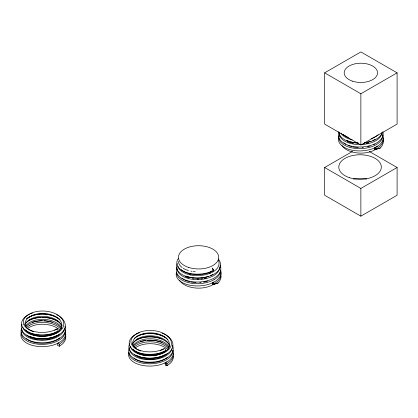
<?xml version="1.0" encoding="UTF-8"?>
<svg xmlns="http://www.w3.org/2000/svg" width="418" height="418" viewBox="0 0 418 418"><rect width="100%" height="100%" fill="white"/><g stroke="black" fill="none" stroke-linecap="round" stroke-linejoin="round"><path stroke-width="0.63" d="M220.699 271.909A22.347 13.559 2.7 0 1 218.034 280.974L214.674 283.54L212.783 282.73L212.819 284.742L212.783 282.641L212.778 283.879M375.061 147.711L375.098 149.722L375.061 147.711L376.952 148.521L380.317 145.955A22.347 13.559 2.7 0 0 383.228 138.081M212.783 282.641L212.516 284.747L218.06 282.986A22.478 13.637 2.7 0 0 221.08 276.251M375.061 147.622L374.794 149.728L380.338 147.967A22.478 13.637 2.7 0 0 383.269 140.046M376.952 148.521L374.794 149.728L380.338 147.967M56.19 329.598L57.177 328.851L58.311 331.04L57.329 331.787M58.468 342.744A19.871 12.059 2.7 0 1 57.459 343.377L57.475 345.399L59.424 346.261L59.413 344.244L62.778 341.678A22.347 13.559 2.7 0 0 65.589 333.209M59.424 346.261L62.799 343.69A22.478 13.637 2.7 0 0 65.626 335.168M164.958 351.235L165.941 350.488L164.807 348.293L160.815 350.091A19.97 10.91 -2.5 0 1 135.004 348.074A19.97 10.91 -2.5 0 1 136.77 333.648M166.578 361.857A19.871 12.059 2.7 0 1 165.089 362.824L165.387 365.332L167.054 365.708L167.043 363.691L170.408 361.126A22.347 13.559 2.7 0 0 173.318 353.252M324.634 72.842L360.87 51.926L397.1 72.842L397.1 124.089L360.87 145.009L324.634 124.089L324.634 72.842L360.87 93.763L397.1 72.842M369.23 151.421L397.1 167.513L397.1 195.243L360.87 216.158L324.634 195.243L324.634 167.513L352.505 151.421M324.634 167.513L360.87 188.434L397.1 167.513M214.674 283.54L212.516 284.747L218.06 282.986M212.736 271.016L208.566 272.897A20.001 10.925 -2.5 0 1 181.271 269.714M57.177 328.851L53.185 330.643A19.97 10.91 -2.5 0 1 27.379 328.626A19.97 10.91 -2.5 0 1 29.14 314.2A20.336 12.341 2.7 0 1 57.872 315.073A20.336 12.341 2.7 0 1 57.815 332.535M54.559 330.33L55.646 329.844M58.311 331.04L54.136 332.921A21.746 11.882 -2.5 0 1 26.036 330.722A21.746 11.882 -2.5 0 1 27.938 315.015A21.919 13.303 2.7 0 1 29.521 314.19M57.475 331.72L53.332 333.585A20.001 10.925 -2.5 0 1 26.031 330.419M160.554 350.514L163.819 349.046M165.941 350.488L161.766 352.369A21.746 11.882 -2.5 0 1 133.661 350.169A21.746 11.882 -2.5 0 1 135.568 334.463A21.919 13.303 2.7 0 1 139.487 332.691M165.105 351.167L160.961 353.032A20.001 10.925 -2.5 0 1 133.661 349.866M167.043 363.691L165.094 362.829L167.054 365.708L170.429 363.137A22.478 13.637 2.7 0 0 173.444 356.402M57.465 343.382L59.413 344.244M212.825 269.526L213.572 270.336L209.397 272.217A21.746 11.882 -2.5 0 1 184.207 271.632A21.746 11.882 -2.5 0 1 178.476 258.319M212.412 268.157L213.572 270.336L212.433 268.163L212.621 268.549M360.87 93.763L360.87 145.009M360.87 188.434L360.87 216.158M29.417 325.46A19.871 12.059 2.7 0 1 60.647 328.903M27.274 328.679A20.001 10.925 -2.5 0 1 29.229 327.378A20.001 12.138 2.7 0 1 59.878 330.042M57.099 339.792A19.609 10.711 -2.5 0 1 26.282 338.507M26.303 327.79A19.609 10.711 -2.5 0 1 29.427 325.465M32.29 322.231A22.347 13.559 2.7 0 1 37.061 321.128M37.683 321.04A22.347 13.559 2.7 0 1 42.171 320.731M44.104 320.773A22.347 13.559 2.7 0 1 49.24 321.385M50.479 321.646A22.347 13.559 2.7 0 1 52.307 322.121M21.553 328.538A22.316 12.19 -2.5 0 0 32.573 341.543A22.316 12.19 -2.5 0 0 59.069 338.664A22.206 13.475 2.7 0 0 65.056 326.38M21.84 329.238A21.412 11.699 -2.5 0 0 35.023 339.646A21.412 11.699 -2.5 0 0 58.342 336.406A21.062 12.78 2.7 0 0 64.435 328.642M26.731 335.053A19.103 10.434 -2.5 0 0 56.743 336.302A18.857 11.443 2.7 0 0 59.743 334.008M25.451 326.129A19.103 10.434 -2.5 0 1 29.793 322.346A19.353 11.741 2.7 0 1 61.885 328.088M61.639 325.376A18.857 11.443 2.7 0 0 30.122 319.295A18.632 10.178 -2.5 0 0 25.294 324.018M59.936 319.42A21.062 12.78 2.7 0 0 28.612 317.403A20.707 11.312 -2.5 0 0 26.595 318.762M26.841 318.772A20.001 10.925 -2.5 0 1 29.229 317.121A20.001 12.138 2.7 0 1 59.878 319.786M33.592 331.699A18.225 9.959 -2.5 0 1 30.885 330.643M30.399 330.403A18.225 9.959 -2.5 0 1 30.425 316.306A18.418 11.176 2.7 0 1 56.451 317.09A18.418 11.176 2.7 0 1 56.414 332.906A18.632 10.178 -2.5 0 1 25.561 329.792M58.907 315.945A21.919 13.303 2.7 0 1 58.875 334.771M30.666 313.688A21.919 13.303 2.7 0 1 32.468 313.04M56.754 314.733A21.919 13.303 2.7 0 1 58.395 315.627M58.886 334.771A22.076 12.059 -2.5 0 1 32.254 337.504A22.076 12.059 -2.5 0 1 21.997 324.243M57.475 335.142A20.001 10.925 -2.5 0 1 33.346 337.619M32.709 337.425A20.001 10.925 -2.5 0 1 29.741 336.271M24.573 324.676A20.001 10.925 -2.5 0 1 29.229 320.543A20.001 12.138 2.7 0 1 62.141 325.962M57.83 332.545A20.707 11.312 -2.5 0 1 36.81 335.936A20.707 11.312 -2.5 0 1 22.791 327.372M26.047 326.322A20.001 10.925 -2.5 0 1 29.229 323.96A20.001 12.138 2.7 0 1 61.472 328.376M65.109 330.058A21.746 13.193 2.7 0 1 58.797 340.356A22.06 12.049 -2.5 0 1 33.738 343.481A22.06 12.049 -2.5 0 1 21.328 331.72M29.15 320.198A21.746 13.193 2.7 0 1 32.003 318.997M32.609 318.798A21.746 13.193 2.7 0 1 40.954 317.366M42.218 317.335A21.746 13.193 2.7 0 1 57.804 321.061M59.737 337.864A19.353 11.741 2.7 0 1 57.088 339.787M65.224 330.163A22.394 13.59 2.7 0 1 59.184 342.546A22.452 12.268 -2.5 0 1 32.526 345.446A22.452 12.268 -2.5 0 1 21.438 332.367M129.465 348.685A21.412 11.699 -2.5 0 0 142.648 359.093A21.412 11.699 -2.5 0 0 165.972 355.854A21.062 12.78 2.7 0 0 171.965 348.643M134.356 354.501A19.103 10.434 -2.5 0 0 164.373 355.749A18.857 11.443 2.7 0 0 167.372 353.456M133.081 345.576A19.103 10.434 -2.5 0 1 137.423 341.793A19.353 11.741 2.7 0 1 169.243 347.039M129.413 347.468A22.316 12.19 -2.5 0 0 139.779 360.87A22.316 12.19 -2.5 0 0 166.698 358.111A22.206 13.475 2.7 0 0 172.456 345.252M136.237 336.851A21.062 12.78 2.7 0 1 165.998 337.754M137.752 338.742A18.857 11.443 2.7 0 1 156.902 336.527A18.857 11.443 2.7 0 1 169.671 346.01M173.047 350.2A22.394 13.59 2.7 0 1 166.813 361.993A22.452 12.268 -2.5 0 1 141.028 365.113A22.452 12.268 -2.5 0 1 128.723 352.881M172.817 350.655A21.746 13.193 2.7 0 1 166.427 359.804A22.06 12.049 -2.5 0 1 142.418 363.153A22.06 12.049 -2.5 0 1 128.833 352.426M136.252 339.918A21.746 13.193 2.7 0 1 139.037 338.658M140.234 338.24A21.746 13.193 2.7 0 1 156.729 337.42M157.335 337.54A21.746 13.193 2.7 0 1 161.97 338.893M167.367 357.312A19.353 11.741 2.7 0 1 164.718 359.234A19.609 10.711 -2.5 0 1 133.912 357.954M133.676 345.77A20.001 10.925 -2.5 0 1 136.853 343.408A20.001 12.138 2.7 0 1 169.097 347.823M133.927 347.238A19.609 10.711 -2.5 0 1 137.057 344.913A19.871 12.059 2.7 0 1 168.276 348.351M168.088 349.709A20.404 12.368 2.6 0 0 136.853 346.825A20.001 10.925 -2.5 0 0 134.904 348.126M140.485 341.506A22.347 13.559 2.7 0 1 145.307 340.487M147.209 340.289A22.347 13.559 2.7 0 1 156.243 340.717M156.87 340.832A22.347 13.559 2.7 0 1 162.257 342.347M169.765 345.409A20.001 12.138 2.7 0 0 136.853 339.986A20.001 10.925 -2.5 0 0 132.516 343.669M167.916 339.625A20.001 12.138 2.7 0 0 136.853 336.568A20.001 10.925 -2.5 0 0 134.471 338.214M136.759 333.642A20.336 12.341 2.7 0 1 165.497 334.52A20.336 12.341 2.7 0 1 165.444 351.982A20.707 11.312 -2.5 0 1 143.923 355.305A20.707 11.312 -2.5 0 1 130.28 346.235M162.001 333.141A21.919 13.303 2.7 0 1 166.505 354.218A22.076 12.059 -2.5 0 1 139.884 356.946A22.076 12.059 -2.5 0 1 129.627 343.69M140.647 350.958A18.225 9.959 -2.5 0 1 138.029 349.85M137.48 349.552A18.225 9.959 -2.5 0 1 138.055 335.753A18.418 11.176 2.7 0 1 164.081 336.537A18.418 11.176 2.7 0 1 164.044 352.353A18.632 10.178 -2.5 0 1 133.19 349.239M132.516 344.521A18.632 10.178 -2.5 0 1 137.757 338.747M165.105 354.589A20.001 10.925 -2.5 0 1 161.599 356.225M160.961 356.455A20.001 10.925 -2.5 0 1 141.54 357.218M140.97 357.066A20.001 10.925 -2.5 0 1 136.838 355.452M213.927 281.904A19.871 12.059 2.7 0 1 212.778 282.636M177.258 263.539A22.076 12.059 -2.5 0 0 187.515 276.794A22.076 12.059 -2.5 0 0 214.141 274.067A21.919 13.303 2.7 0 0 218.405 258.998M176.354 272.729A22.452 12.268 -2.5 0 0 188.659 284.961A22.452 12.268 -2.5 0 0 214.45 281.847A22.394 13.59 2.7 0 0 220.678 270.049M210.667 272.755A18.632 10.178 -2.5 0 1 209.575 273.262M190.833 274.913A18.632 10.178 -2.5 0 1 189.741 274.652M212.736 274.438A20.001 10.925 -2.5 0 1 210.468 275.572M208.592 276.303A20.001 10.925 -2.5 0 1 186.135 276.068M218.368 260.053A20.336 12.341 2.7 0 1 213.076 271.831M207.751 281.1A19.609 10.711 -2.5 0 1 203.582 282.129M201.063 282.479A19.609 10.711 -2.5 0 1 199.783 282.584M195.948 282.636A19.609 10.711 -2.5 0 1 191.005 282.061M189.835 281.805A19.609 10.711 -2.5 0 1 188.711 281.513M188.084 281.324A19.609 10.711 -2.5 0 1 184.651 279.929M183.502 279.276A19.609 10.711 -2.5 0 1 181.982 278.189M214.073 279.663A22.06 12.049 -2.5 0 1 190.049 283.002A22.06 12.049 -2.5 0 1 176.464 272.275M213.091 271.841A20.707 11.312 -2.5 0 1 191.554 275.154A20.707 11.312 -2.5 0 1 177.911 266.083M213.838 284.109A20.121 11.615 0 0 1 179.683 280.499M177.044 267.316A22.316 12.19 -2.5 0 0 187.41 280.718A22.316 12.19 -2.5 0 0 214.329 277.96A22.206 13.475 2.7 0 0 220.093 265.101M177.096 268.534A21.412 11.699 -2.5 0 0 190.284 278.942A21.412 11.699 -2.5 0 0 213.603 275.702A21.062 12.78 2.7 0 0 219.779 266.83M206.393 277.892A19.103 10.434 -2.5 0 1 204.052 278.445M202.85 278.66A19.103 10.434 -2.5 0 1 201.006 278.9M198.513 279.062A19.103 10.434 -2.5 0 1 197.27 279.078M193.571 278.858A19.103 10.434 -2.5 0 1 192.379 278.696M188.967 277.954A19.103 10.434 -2.5 0 1 185.017 276.418M195.211 271.663A19.97 10.91 -2.5 0 1 193.304 271.496M192.061 271.329A19.97 10.91 -2.5 0 1 190.833 271.115M188.492 270.556A19.97 10.91 -2.5 0 1 183.189 268.283M182.128 267.557A19.97 10.91 -2.5 0 1 178.528 261.407M220.448 270.503A21.746 13.193 2.7 0 1 214.058 279.652M348.387 137.632A20.001 10.925 -2.5 0 1 343.549 134.695M347.024 136.848A21.746 11.882 -2.5 0 1 342.854 134.481M377.25 146.091A19.871 12.059 2.7 0 1 375.056 147.622M339.092 132.814A22.316 12.19 -2.5 0 0 350.112 145.819A22.316 12.19 -2.5 0 0 376.608 142.94A22.206 13.475 2.7 0 0 382.93 131.832M376.116 149.09A20.121 11.615 0 0 1 341.961 145.48M364.658 142.757A22.076 12.059 -2.5 0 0 376.419 139.053A21.919 13.303 2.7 0 0 382.512 132.13M338.779 131.665A22.076 12.059 -2.5 0 0 358.263 143.055A20.001 10.925 -2.5 0 1 350.88 141.895M339.374 133.514A21.412 11.699 -2.5 0 0 352.557 143.923A21.412 11.699 -2.5 0 0 375.876 140.683A21.062 12.78 2.7 0 0 382.036 132.365M368.671 142.872A19.103 10.434 -2.5 0 1 366.325 143.426M365.128 143.64A19.103 10.434 -2.5 0 1 363.279 143.881M353.487 143.473A19.103 10.434 -2.5 0 1 352.343 143.228M351.245 142.94A19.103 10.434 -2.5 0 1 347.295 141.399M378.212 134.727A20.336 12.341 2.7 0 1 375.354 136.811A20.707 11.312 -2.5 0 1 371.095 138.745M375.014 139.419A20.001 10.925 -2.5 0 1 372.746 140.552M370.87 141.284A20.001 10.925 -2.5 0 1 364.778 142.726M350.247 141.707A20.001 10.925 -2.5 0 1 346.741 140.286M352.202 139.826A20.707 11.312 -2.5 0 1 341.025 133.258M382.763 134.444A22.394 13.59 2.7 0 1 376.722 146.828A22.452 12.268 -2.5 0 1 349.641 149.607A22.452 12.268 -2.5 0 1 339.207 136.116M382.726 135.484A21.746 13.193 2.7 0 1 376.336 144.633A22.06 12.049 -2.5 0 1 351.272 147.758A22.06 12.049 -2.5 0 1 338.867 135.996M374.638 144.074A19.609 10.711 -2.5 0 1 373.567 144.644M370.029 146.081A19.609 10.711 -2.5 0 1 367.683 146.734M363.341 147.46A19.609 10.711 -2.5 0 1 362.061 147.57M358.226 147.617A19.609 10.711 -2.5 0 1 353.283 147.042M352.113 146.786A19.609 10.711 -2.5 0 1 350.984 146.493M350.362 146.305A19.609 10.711 -2.5 0 1 348.001 145.422M345.78 144.257A19.609 10.711 -2.5 0 1 343.821 142.789M353.377 179.014A21.266 12.279 0 0 1 366.743 179.019M188.528 267.395A20.121 11.615 0 0 0 218.713 257.331A20.121 11.615 0 0 0 188.528 247.273A20.121 11.615 0 0 0 188.528 267.395M352.531 81.181A16.673 9.624 0 0 0 377.543 72.842A16.673 9.624 0 0 0 352.531 64.508A16.673 9.624 0 0 0 352.531 81.181M349.422 177.681A21.266 12.279 0 0 0 381.326 167.048A21.266 12.279 0 0 0 349.427 156.41A21.266 12.279 0 0 0 349.422 177.681"/></g></svg>
